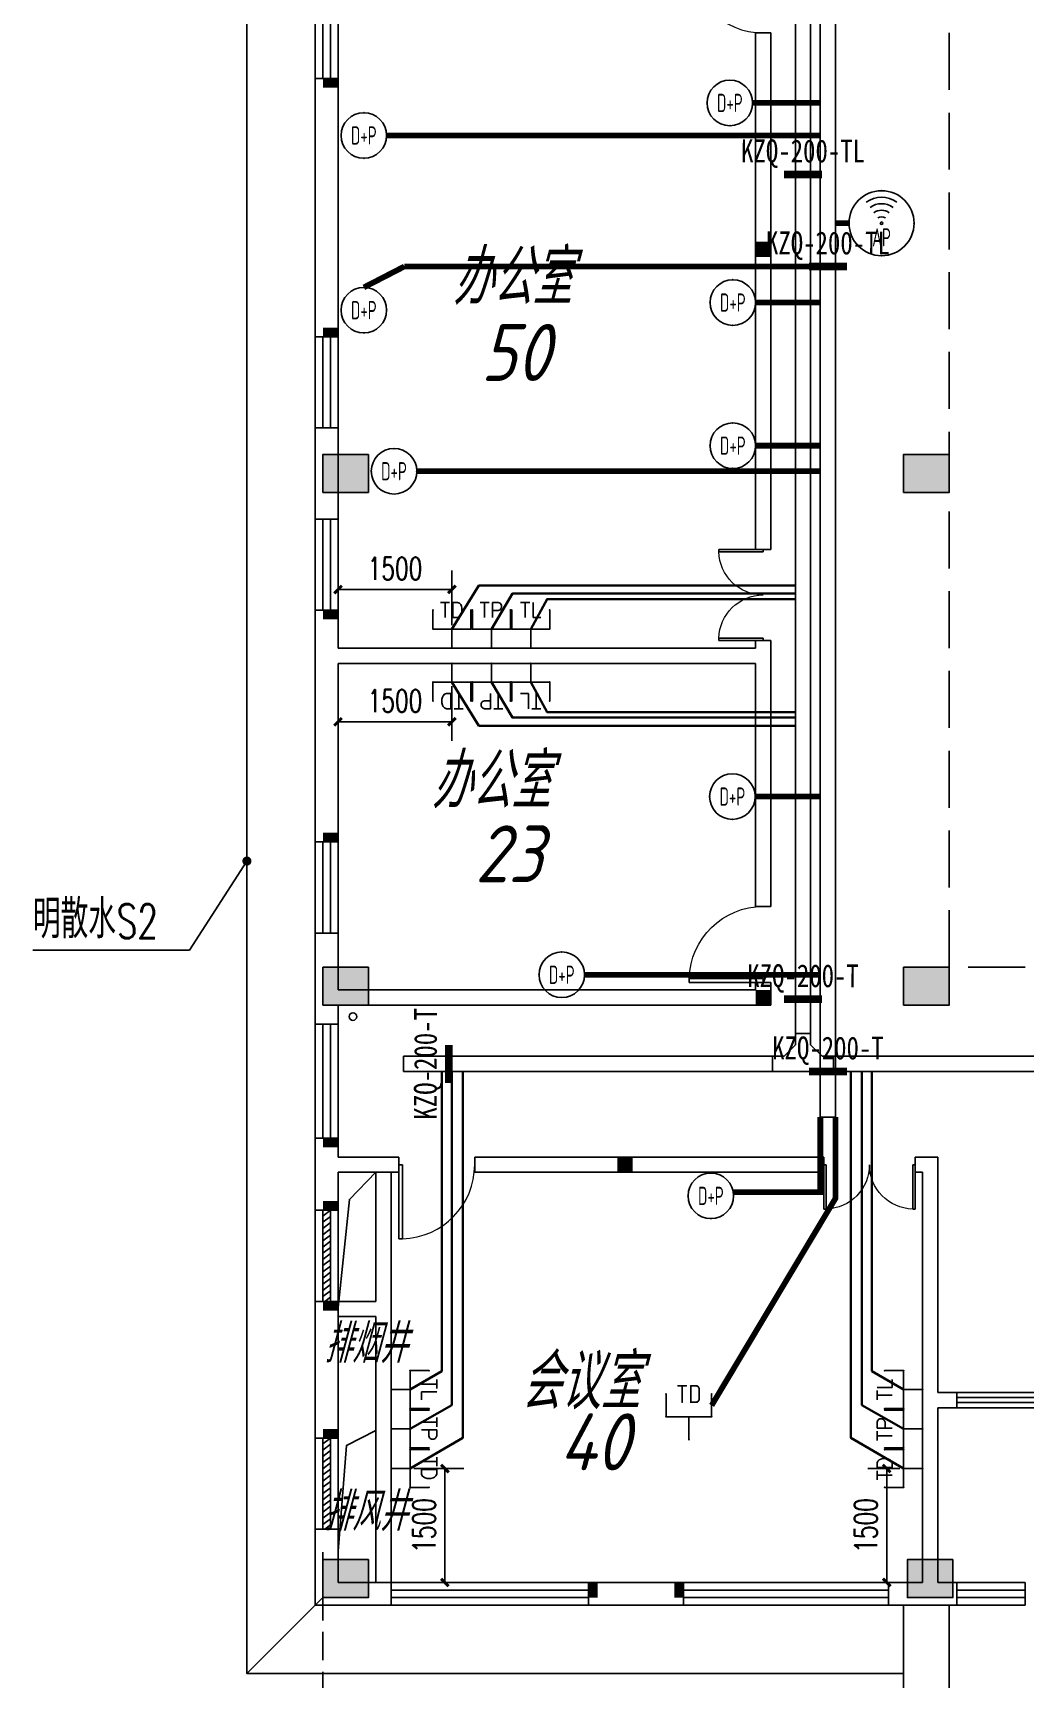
# Model space of a CAD drawing. Extents: x 1398449 to 2142961, y 256969 to 1032940.
# Drawn here: x 1515272 to 1528341, y 823682 to 845354 of the extents above; entities that cross this region are included whole.
import ezdxf
from ezdxf.enums import TextEntityAlignment as Align

# ---------------------------------------------------------------- set-up
doc = ezdxf.new("R2010")
doc.units = 0
doc.header["$LTSCALE"] = 1500
doc.header["$PDSIZE"] = 50
doc.linetypes.add('DASH', pattern=[0.35, 0.25, -0.1])
for name, color, linetype in [('1-建筑底图', 8, 'Continuous'), ('CABLETRAY_PDS', 6, 'Continuous'), ('EQUIP-通讯', 3, 'Continuous'), ('TEL_DIM', 3, 'Continuous'), ('WIRE-综合布线', 5, 'Continuous'), ('光纤点位', 3, 'Continuous'), ('内网桥架', 1, 'Continuous'), ('抗震支吊架', 2, 'Continuous'), ('水', 5, 'Continuous'), ('红机电话', 3, 'Continuous'), ('结构柱子', 253, 'Continuous'), ('蓝机电话', 3, 'Continuous')]:
    doc.layers.add(name, color=color, linetype=linetype)
doc.layers.add('内网线路', color=1, linetype='Continuous', lineweight=30)
doc.styles.add('_TCH_DIM', font='SIMPLEX', dxfattribs={"bigfont": 'GBCBIG'})
doc.styles.add('_TCH_DIM_T3', font='SIMPLEX', dxfattribs={"width": 0.705882, "bigfont": 'GBCBIG'})
doc.styles.add('_TEL_ATTDEF', font='GBENOR', dxfattribs={"width": 0.8, "height": 3, "bigfont": 'GBCBIG'})
doc.styles.add('_TEL_DIM', font='SIMPLEX', dxfattribs={"width": 0.8, "height": 3.5, "bigfont": 'HZTXT'})
doc.styles.add('kzcad', font='', dxfattribs={"width": 0.8})
doc.styles.get("Standard").update_dxf_attribs({"font": 'gbeitc.shx', "bigfont": 'gbcbig.shx'})
doc.styles.get('kzcad').set_extended_font_data('SimSun')
doc.linetypes.add('JIEDI', pattern='A,1.25,-0.25,0.25,-0.25,0.625,["/",Standard,S=0.6,R=0,X=0,Y=-0.3],0.625,-0.25,0.25,-0.25', length=4)
doc.dimstyles.new('_TCH_ARCH&&100', dxfattribs={"dimtxt": 297.5, "dimasz": 100, "dimexe": 250, "dimexo": 300, "dimgap": 126.25, "dimtad": 1, "dimdec": 0, "dimzin": 0, "dimdsep": 46, "dimtxsty": '_TCH_DIM_T3', "dimblk": 'ARCHTICK', "dimcen": 0.09, "dimclrt": 7, "dimazin": 2, "dimtfac": 1, "dimtdec": 0, "dimtix": 1, "dimtmove": 2, "dimatfit": 3, "dimfxl": 1, "dimtolj": 1, "dimtzin": 0, "dimarcsym": 0})

# ---------------------------------------------------------------- blocks, each defined once
blk = doc.blocks.new('A$C7C7335C3')
at = {"layer": '结构柱子'}
h = blk.add_hatch(color=6, dxfattribs=at)
h.dxf.hatch_style = 1
h.paths.add_polyline_path([(600, 14550), (600, 15050), (0, 15050), (0, 14550)])
h = blk.add_hatch(color=6, dxfattribs=at)
h.dxf.hatch_style = 1
h.paths.add_polyline_path([(8250, 14550), (8250, 15050), (7650, 15050), (7650, 14550)])
h = blk.add_hatch(color=6, dxfattribs=at)
h.dxf.hatch_style = 1
h.paths.add_polyline_path([(600, 7800), (600, 8300), (0, 8300), (0, 7800)])
h = blk.add_hatch(color=6, dxfattribs=at)
h.dxf.hatch_style = 1
h.paths.add_polyline_path([(7650, 7800), (8250, 7800), (8250, 8300), (7650, 8300)])
h = blk.add_hatch(color=6, dxfattribs=at)
h.dxf.hatch_style = 1
h.paths.add_polyline_path([(600, 0), (600, 500), (0, 500), (0, 0)])
h = blk.add_hatch(color=6, dxfattribs=at)
h.dxf.hatch_style = 1
h.paths.add_polyline_path([(8300, 0), (8300, 500), (7700, 500), (7700, 0)])
at = {"layer": '结构柱子', "color": 6}
for points in [[(600, 15050), (0, 15050), (0, 14550), (600, 14550)], [(8250, 15050), (7650, 15050), (7650, 14550), (8250, 14550)], [(600, 8300), (0, 8300), (0, 7800), (600, 7800)], [(8250, 8300), (7650, 8300), (7650, 7800), (8250, 7800)], [(600, 500), (0, 500), (0, 0), (600, 0)], [(8300, 500), (7700, 500), (7700, 0), (8300, 0)]]:
    blk.add_lwpolyline(points, close=True, dxfattribs=at)
blk = doc.blocks.new('shui2')
at = {"layer": '水'}
blk.add_circle((450438, 432158), 50, dxfattribs=at)
blk = doc.blocks.new('$WINLIB2D$00000039')
at = {"color": 0}
for points in [[(-0.5, 0.5), (-0.5, -0.5)], [(0.5, 0.5), (-0.5, 0.5)], [(0.5, -0.5), (0.5, 0.5)], [(-0.5, 0.167), (0.5, 0.167)], [(-0.452, -0.167), (-0.5, 0.084)], [(-0.384, -0.167), (-0.448, 0.167)], [(-0.316, -0.167), (-0.38, 0.167)], [(-0.248, -0.167), (-0.312, 0.167)], [(-0.18, -0.167), (-0.244, 0.167)], [(-0.112, -0.167), (-0.176, 0.167)], [(-0.044, -0.167), (-0.108, 0.167)], [(0.024, -0.167), (-0.04, 0.167)], [(0.092, -0.167), (0.028, 0.167)], [(0.16, -0.167), (0.096, 0.167)], [(0.228, -0.167), (0.164, 0.167)], [(0.296, -0.167), (0.232, 0.167)], [(0.364, -0.167), (0.3, 0.167)], [(0.432, -0.167), (0.368, 0.167)], [(0.5, -0.167), (0.436, 0.167)], [(-0.5, -0.167), (0.5, -0.167)], [(0.5, -0.5), (-0.5, -0.5)]]:
    blk.add_lwpolyline(points, dxfattribs=at)
blk = doc.blocks.new('$DorLib2D$00000002')
for p, q in [((-0.5, 0), (-0.5, 0.4875)), ((-0.475, 0.4875), (-0.5, 0.4875)), ((-0.475, 0), (-0.475, 0.4875)), ((0.475, 0), (0.475, 0.4875)), ((0.475, 0.4875), (0.5, 0.4875)), ((0.5, 0), (0.5, 0.4875)), ((-0.5, 0), (-0.475, 0)), ((0.5, 0), (0.475, 0))]:
    blk.add_line(p, q)
at = {"lineweight": 13}
for centre, start, end in [((-0.4875, 0), 0, 88.53072), ((0.4875, 0), 91.46928, 180)]:
    blk.add_arc(centre, 0.4875, start, end, dxfattribs=at)
blk = doc.blocks.new('$DorLib2D$00000001')
for p, q in [((0.45, 0.975), (0.5, 0.975)), ((0.45, 0), (0.45, 0.975)), ((0.5, 0), (0.5, 0.975)), ((0.5, 0), (0.45, 0))]:
    blk.add_line(p, q)
at = {"lineweight": 13}
blk.add_arc((0.475, 0), 0.975, 91.4693, 180, dxfattribs=at)
blk = doc.blocks.new('$TCHSYS$WIN2D')
for p, q in [((-0.5, 0.5), (0.5, 0.5)), ((-0.5, 0.5), (-0.5, -0.5)), ((0.5, 0.5), (0.5, -0.5)), ((0.5, 0.1667), (-0.5, 0.1667)), ((0.5, -0.1667), (-0.5, -0.1667)), ((-0.5, -0.5), (0.5, -0.5))]:
    blk.add_line(p, q)
blk = doc.blocks.new('1-一层建筑底图')
at = {"layer": '1-建筑底图'}
for p, q in [((5700, 20700), (5700, 13900)), ((5900, 20700), (5700, 20700)), ((5900, 13900), (5900, 20700)), ((-100, 20100), (-100, 16700)), ((200, 20100), (-100, 20100)), ((200, 16700), (200, 20100)), ((-100, 16700), (200, 16700)), ((-100, 15500), (-100, 14300)), ((200, 15500), (-100, 15500)), ((200, 14300), (200, 15500)), ((-100, 14300), (200, 14300)), ((5700, 13900), (5900, 13900)), ((200, 13100), (-100, 13100)), ((-100, 13100), (-100, 12500)), ((200, 12600), (200, 13100)), ((200, 12600), (5700, 12600)), ((5900, 12700), (5700, 12700)), ((5700, 12700), (5700, 12600)), ((5900, 12500), (5900, 12700)), ((-100, 12500), (-100, 10050)), ((200, 10050), (200, 12400)), ((200, 12400), (5700, 12400)), ((5700, 12400), (5700, 9200)), ((5900, 9200), (5900, 12500)), ((-100, 10050), (200, 10050)), ((-1000, 9797.4), (-1754.6, 8623.9)), ((5700, 9200), (5900, 9200)), ((200, 8850), (-100, 8850)), ((-100, 8850), (-100, 8000)), ((200, 8100), (200, 8850)), ((-1754.6, 8623.9), (-3819.1, 8623.9)), ((200, 8100), (5700, 8100)), ((5900, 8200), (5700, 8200)), ((5700, 8200), (5700, 8100)), ((5900, 7900), (5900, 8200)), ((-100, 8000), (-100, 7650)), ((200, 7900), (5900, 7900)), ((200, 7650), (200, 7900)), ((-100, 7650), (200, 7650)), ((200, 6150), (-100, 6150)), ((-100, 6150), (-100, 5800)), ((200, 5900), (200, 6150)), ((200, 5900), (800, 5900)), ((1000, 5900), (800, 5900)), ((1000, 5700), (1000, 5900)), ((6600, 5900), (2000, 5900)), ((2000, 5900), (2000, 5700)), ((6600, 5700), (6600, 5900)), ((8100, 5900), (7800, 5900)), ((7800, 5900), (7800, 5700)), ((8100, 2800), (8100, 5900)), ((-100, 5800), (-100, 5200)), ((200, 5200), (200, 5700)), ((200, 5700), (800, 5700)), ((700, 5700), (700, 4000)), ((800, 5700), (1000, 5700)), ((900, 5700), (900, 3900)), ((2000, 5700), (6600, 5700)), ((7800, 5700), (7900, 5700)), ((7900, 2700), (7900, 5700)), ((-100, 5200), (200, 5200)), ((200, 4000), (-100, 4000)), ((-100, 4000), (-100, 3900)), ((200, 3900), (200, 4000)), ((200, 4000), (700, 4000)), ((-100, 3900), (-100, 2200)), ((200, 2200), (200, 3900)), ((200, 3800), (700, 3800)), ((700, 3800), (700, 300)), ((900, 3900), (900, 300)), ((7900, 300), (7900, 2700)), ((8350, 2800), (8100, 2800)), ((8350, 2600), (8350, 2800)), ((8100, 2600), (8350, 2600)), ((8100, 300), (8100, 2600)), ((-100, 2200), (200, 2200)), ((200, 1000), (-100, 1000)), ((-100, 1000), (-100, 0)), ((200, 300), (200, 1000)), ((200, 300), (800, 300)), ((900, 300), (800, 300)), ((900, 0), (900, 300)), ((4750, 300), (3500, 300)), ((3500, 300), (3500, 0)), ((4750, 0), (4750, 300)), ((7900, 300), (7450, 300)), ((7450, 300), (7450, 0)), ((8350, 300), (8100, 300)), ((8350, 0), (8350, 300)), ((-100, 0), (800, 0)), ((800, 0), (900, 0)), ((3500, 0), (4750, 0)), ((7450, 0), (8000, 0)), ((7650, 0), (7650, -4400)), ((8000, 0), (8350, 0)), ((8250, 0), (8250, -4400))]:
    blk.add_line(p, q, dxfattribs=at)
at = {"layer": '1-建筑底图', "linetype": 'DASH', "ltscale": 2}
blk.add_lwpolyline([(10300, 8400), (8250, 8400), (8250, 28300), (15050, 28300), (15050, 8400), (10300, 8400)], dxfattribs=at)
at = {"layer": '1-建筑底图'}
for points in [[(-1000, 21149.8), (-1000, -900), (7650, -900)], [(200, 3917.7), (349.8, 5341.8), (700, 5700)], [(200, 710.8), (312.3, 2102.8), (700, 2300)], [(-999.9, -900), (0.1, 100)]]:
    blk.add_lwpolyline(points, dxfattribs=at)
at = {"layer": '1-建筑底图', "const_width": 60}
blk.add_lwpolyline([(-983.7, 9822.6, 1), (-1016.2, 9772.2, 1)], format="xyb", close=True, dxfattribs=at)
at = {"layer": '1-建筑底图', "linetype": 'DASH'}
blk.add_lwpolyline([(0.1, 700), (0.1, -9900), (23300.1, -9900), (23300.1, 100), (116300.1, 100)], dxfattribs=at)
at = {"layer": '1-建筑底图'}
for points in [[(200.1, 19980), (0.1, 19980), (200.1, 20100), (0.1, 20100)], [(5900.1, 17751.7), (5700.1, 17751.7), (5900.1, 17951.7), (5700.1, 17951.7)], [(200.1, 16700), (0.1, 16700), (200.1, 16820), (0.1, 16820)], [(200.1, 12980), (0.1, 12980), (200.1, 13100), (0.1, 13100)], [(200.1, 10050), (0.1, 10050), (200.1, 10170), (0.1, 10170)], [(5900.1, 7900), (5700.1, 7900), (5900.1, 8100), (5700.1, 8100)], [(200.1, 6030), (0.1, 6030), (200.1, 6150), (0.1, 6150)], [(4079.1, 5700), (3879.1, 5700), (4079.1, 5900), (3879.1, 5900)], [(200, 5200), (0, 5200), (200, 5320), (0, 5320)], [(200, 3880), (0, 3880), (200, 4000), (0, 4000)], [(200.1, 2200), (0.1, 2200), (200.1, 2320), (0.1, 2320)], [(3620.1, 300), (3620.1, 100), (3500.1, 300), (3500.1, 100)], [(4750.1, 300), (4750.1, 100), (4630.1, 300), (4630.1, 100)]]:
    blk.add_solid(points, dxfattribs=at)
for name, p in [('A$C7C7335C3', (0, 100)), ('shui2', (-450041.7, -424408.2))]:
    blk.add_blockref(name, p, dxfattribs=at)
for name, p, xscale, yscale, zscale, rotation in [('$DorLib2D$00000001', (5800, 21200), -1000, -1000, -1000, 270.0000000125114), ('$TCHSYS$WIN2D', (50, 20700), -1200, -300, -1200, 270.0000000004002), ('$TCHSYS$WIN2D', (50, 16100), -1200, -300, -1200, 270.0000000004002), ('$TCHSYS$WIN2D', (50, 13700), -1200, -300, -1200, 270.0000000004002), ('$DorLib2D$00000002', (5800, 13300), 1200, -1200, 1200, 270.0000000125114), ('$TCHSYS$WIN2D', (50, 9450), -1200, -300, -1200, 269.9999999999155), ('$DorLib2D$00000001', (5800, 8700), 1000, -1000, 1000, 270.0000000125109), ('$TCHSYS$WIN2D', (50, 6900), -1500, -300, -1500, 269.9999999999167), ('$DorLib2D$00000001', (1500, 5800), -1000, -1000, -1000, 359.999999999986), ('$DorLib2D$00000002', (7200, 5800), 1200, -1200, 1200, 359.9999999999861), ('$WINLIB2D$00000039', (50, 4600), 1200, 300, 1200, 90.0000000001158), ('$WINLIB2D$00000039', (50, 1600), 1200, 300, 1200, 90.00000000011521), ('$TCHSYS$WIN2D', (8800, 150), 900, 300, 900, 359.9999999999598)]:
    blk.add_blockref(name, p, dxfattribs=dict(at, xscale=xscale, yscale=yscale, zscale=zscale, rotation=rotation))
for p, xscale, yscale, zscale in [((9250, 2700), -1800, -200.0000000032596, -1800), ((2200, 150), 2599.999998710176, -300, 2599.999998710176), ((6100, 150), 2700, -300, 2700)]:
    blk.add_blockref('$TCHSYS$WIN2D', p, dxfattribs=dict(at, xscale=xscale, yscale=yscale, zscale=zscale))
for s, height, p in [('办公室', 723.4, (1707.6, 17124)), ('50', 750, (2080.3, 16118.1)), ('办公室', 723.4, (1427.6, 10494)), ('23', 750, (2006, 9517)), ('排烟井', 506.38, (14.8, 3192.9)), ('会议室', 723.4, (2606.3, 2584.4)), ('40', 750, (3113.1, 1775.7)), ('排风井', 506.38, (14.8, 980.3))]:
    blk.add_text(s, height=height, dxfattribs=at).set_placement(p)
at = {"layer": '1-建筑底图', "style": '_TCH_DIM'}
blk.add_text('明散水', height=506.38, dxfattribs=at).set_placement((-3819.1, 8781.4))
at = {"layer": '1-建筑底图', "style": '_TCH_DIM', "width": 0.705882}
blk.add_text('S2', height=446.25, dxfattribs=at).set_placement((-2713.3, 8781.4))
blk = doc.blocks.new('$equip_U$00000080(win7-PC-hzk)')
blk.add_circle((0, 0.5), 0.5)
for p in [(0, 0.999), (-0.5, 0.5), (0.5, 0.5)]:
    blk.add_point(p)
at = {"color": 7, "style": '_TEL_DIM', "width": 0.7}
blk.add_attdef('$TEXT$', text='', height=0.4, dxfattribs=at).set_placement((0, 0.5), align=Align.MIDDLE_CENTER)
at = {"color": 7, "style": '_TEL_DIM', "flags": 1}
for tag in ['A', 'REMARK']:
    blk.add_attdef(tag, text='', height=0.00002, dxfattribs=at).set_placement((0, 0), align=Align.MIDDLE_CENTER)
blk = doc.blocks.new('$equip$00002670')
for p, q in [((-0.5, 0.499), (-0.5, 0.999)), ((0.5, 0.999), (0.5, 0.499)), ((0.5, 0.499), (-0.5, 0.499)), ((0, 0.5), (0, 0))]:
    blk.add_line(p, q)
for p in [(-0.5, 0.999), (0.5, 0.999), (-0.5, 0.499), (0.5, 0.499), (0, 0)]:
    blk.add_point(p)
at = {"color": 7, "style": '_TEL_DIM'}
blk.add_attdef('$TEXT$', text='', height=0.4, dxfattribs=at).set_placement((0, 0.999), align=Align.MIDDLE_CENTER)
at = {"color": 7, "style": '_TEL_DIM', "flags": 1}
blk.add_attdef('A', text='', height=0.000025, dxfattribs=at).set_placement((0, 0), align=Align.MIDDLE_CENTER)
blk = doc.blocks.new('$equip_U$00000091(win7-PC-hzk)')
for radius in [0.714, 0.0272]:
    blk.add_circle((0, 0), radius)
for radius in [0.571, 0.428, 0.285, 0.143]:
    blk.add_arc((0, 0), radius, 53.7049, 126.2951)
for p in [(0, 0.714), (-0.714, 0), (0.714, 0), (0, -0.714)]:
    blk.add_point(p)
at = {"color": 7, "style": '_TEL_DIM', "flags": 1}
for tag in ['A', 'REMARK']:
    blk.add_attdef(tag, text='', height=0.00002, dxfattribs=at).set_placement((0, 0), align=Align.MIDDLE_CENTER)
at = {"color": 7, "style": '_TEL_DIM', "width": 0.7}
blk.add_attdef('$TEXT$', text='', height=0.4, dxfattribs=at).set_placement((0, -0.31), align=Align.MIDDLE_CENTER)
blk = doc.blocks.new('$equip$00001867')
for p, q in [((-0.5, 0.499), (-0.5, 0.999)), ((0.5, 0.999), (0.5, 0.499)), ((0.5, 0.499), (-0.5, 0.499)), ((0, 0.5), (0, 0))]:
    blk.add_line(p, q)
for p in [(-0.5, 0.999), (0.5, 0.999), (-0.5, 0.499), (0.5, 0.499), (0, 0)]:
    blk.add_point(p)
at = {"color": 7, "style": '_TEL_DIM'}
blk.add_attdef('$TEXT$', text='', height=0.4, dxfattribs=at).set_placement((0, 0.999), align=Align.MIDDLE_CENTER)
at = {"color": 7, "style": '_TEL_DIM', "flags": 1}
blk.add_attdef('A', text='', height=0.00002, dxfattribs=at).set_placement((0, 0), align=Align.MIDDLE_CENTER)
blk = doc.blocks.new('_ArchTick')
at = {"color": 0, "linetype": 'ByBlock', "const_width": 0.4}
blk.add_lwpolyline([(-0.5, -0.5), (0.5, 0.5)], dxfattribs=at)
blk = doc.blocks.new('*D1032')
at = {"layer": 'Defpoints', "color": 0, "transparency": 16777216}
for p in [(1519991, 826454), (1520699, 826454), (1519991, 824954)]:
    blk.add_point(p, dxfattribs=at)
at = {"layer": 'TEL_DIM', "color": 0, "lineweight": -2, "transparency": 16777216}
for p, q in [((1520291, 826454), (1520949, 826454)), ((1520699, 824954), (1520699, 826454)), ((1520291, 824954), (1520949, 824954))]:
    blk.add_line(p, q, dxfattribs=at)
at = {"layer": 'TEL_DIM', "color": 0, "lineweight": -2, "transparency": 16777216, "xscale": 100, "yscale": 100, "zscale": 100}
for p, rotation in [((1520699, 826454), 90), ((1520699, 824954), 270)]:
    blk.add_blockref('_ArchTick', p, dxfattribs=dict(at, rotation=rotation))
at = {"layer": 'TEL_DIM', "color": 7, "transparency": 16777216, "insert": (1520424, 825704), "char_height": 297.5, "attachment_point": 5, "rotation": 90, "style": '_TCH_DIM_T3'}
blk.add_mtext('\\A1;1500', dxfattribs=at)
blk = doc.blocks.new('*D1033')
at = {"layer": 'Defpoints', "color": 0, "transparency": 16777216}
for p in [(1526518, 826454), (1526991, 826454), (1526991, 824954)]:
    blk.add_point(p, dxfattribs=at)
at = {"layer": 'TEL_DIM', "color": 0, "lineweight": -2, "transparency": 16777216}
for p, q in [((1526691, 826454), (1526268, 826454)), ((1526518, 824954), (1526518, 826454)), ((1526691, 824954), (1526268, 824954))]:
    blk.add_line(p, q, dxfattribs=at)
at = {"layer": 'TEL_DIM', "color": 0, "lineweight": -2, "transparency": 16777216, "xscale": 100, "yscale": 100, "zscale": 100}
for p, rotation in [((1526518, 826454), 90), ((1526518, 824954), 270)]:
    blk.add_blockref('_ArchTick', p, dxfattribs=dict(at, rotation=rotation))
at = {"layer": 'TEL_DIM', "color": 7, "transparency": 16777216, "insert": (1526243, 825704), "char_height": 297.5, "attachment_point": 5, "rotation": 90, "style": '_TCH_DIM_T3'}
blk.add_mtext('\\A1;1500', dxfattribs=at)
blk = doc.blocks.new('*D1020')
at = {"layer": 'Defpoints', "color": 0, "transparency": 16777216}
for p in [(1519291, 837054), (1520791, 837054), (1520791, 836285)]:
    blk.add_point(p, dxfattribs=at)
at = {"layer": 'TEL_DIM', "color": 0, "lineweight": -2, "transparency": 16777216}
for p, q in [((1519291, 836754), (1519291, 836035)), ((1520791, 836754), (1520791, 836035)), ((1519291, 836285), (1520791, 836285))]:
    blk.add_line(p, q, dxfattribs=at)
at = {"layer": 'TEL_DIM', "color": 0, "lineweight": -2, "transparency": 16777216, "xscale": 100, "yscale": 100, "zscale": 100, "rotation": 180}
blk.add_blockref('_ArchTick', (1519291, 836285), dxfattribs=at)
at = {"layer": 'TEL_DIM', "color": 0, "lineweight": -2, "transparency": 16777216, "xscale": 100, "yscale": 100, "zscale": 100}
blk.add_blockref('_ArchTick', (1520791, 836285), dxfattribs=at)
at = {"layer": 'TEL_DIM', "color": 7, "transparency": 16777216, "insert": (1520041, 836560), "char_height": 297.5, "attachment_point": 5, "style": '_TCH_DIM_T3'}
blk.add_mtext('\\A1;1500', dxfattribs=at)
blk = doc.blocks.new('*D1021')
at = {"layer": 'Defpoints', "color": 0, "transparency": 16777216}
for p in [(1520791, 838027), (1519291, 837257), (1520791, 837257)]:
    blk.add_point(p, dxfattribs=at)
at = {"layer": 'TEL_DIM', "color": 0, "lineweight": -2, "transparency": 16777216}
for p, q in [((1519291, 837557), (1519291, 838277)), ((1520791, 837557), (1520791, 838277)), ((1519291, 838027), (1520791, 838027))]:
    blk.add_line(p, q, dxfattribs=at)
at = {"layer": 'TEL_DIM', "color": 0, "lineweight": -2, "transparency": 16777216, "xscale": 100, "yscale": 100, "zscale": 100, "rotation": 180}
blk.add_blockref('_ArchTick', (1519291, 838027), dxfattribs=at)
at = {"layer": 'TEL_DIM', "color": 0, "lineweight": -2, "transparency": 16777216, "xscale": 100, "yscale": 100, "zscale": 100}
blk.add_blockref('_ArchTick', (1520791, 838027), dxfattribs=at)
at = {"layer": 'TEL_DIM', "color": 7, "transparency": 16777216, "insert": (1520041, 838302), "char_height": 297.5, "attachment_point": 5, "style": '_TCH_DIM_T3'}
blk.add_mtext('\\A1;1500', dxfattribs=at)

msp = doc.modelspace()

# ---------------------------------------------------------------- linework, layer by layer
at = {"layer": 'CABLETRAY_PDS'}
for p, q in [((1525643.7, 831081), (1525643.7, 853477.7)), ((1525843.7, 853477.7), (1525843.7, 831081)), ((1525843.7, 831081), (1525643.7, 831081))]:
    msp.add_line(p, q, dxfattribs=at)
at = {"layer": 'WIRE-综合布线', "linetype": 'Continuous', "const_width": 75}
for points in [[(1524751.7, 844432.6), (1525643.7, 844432.6)], [(1519930.3, 844004.4), (1525643.7, 844004.4)], [(1525843.7, 842849.1), (1526022, 842849.1)], [(1519630.6, 842004.1), (1520164.6, 842279.3)], [(1520164.6, 842279.3), (1525643.7, 842279.3)], [(1524790.9, 841804.4), (1525643.7, 841804.4)], [(1524790.9, 839920.3), (1525643.7, 839920.3)], [(1520328.3, 839583.3), (1525643.7, 839583.3)], [(1524785.3, 835300.7), (1525643.7, 835300.7)], [(1522537.9, 832954.1), (1525643.7, 832954.1)], [(1524211.9, 827284.6), (1525843.7, 830011.3), (1525843.7, 831081)]]:
    msp.add_lwpolyline(points, dxfattribs=at)
at = {"layer": 'WIRE-综合布线', "const_width": 75}
msp.add_lwpolyline([(1524497.7, 830093.8), (1525643.7, 830093.8), (1525643.7, 831081)], dxfattribs=at)
at = {"layer": '内网桥架'}
for p, q in [((1525316, 832181.9), (1525316, 854799.9)), ((1525516, 854799.9), (1525516, 832181.9)), ((1525166, 831881.9), (1525316, 832031.9)), ((1525516, 832181.9), (1525316, 832181.9)), ((1525316, 832031.9), (1525316, 832181.9)), ((1525316, 832181.9), (1525516, 832181.9)), ((1525516, 832181.9), (1525516, 832031.9)), ((1525516, 832031.9), (1525666, 831881.9)), ((1520151.7, 831681.9), (1520151.7, 831881.9)), ((1520151.7, 831881.9), (1525016, 831881.9)), ((1525016, 831881.9), (1525016, 831681.9)), ((1525016, 831681.9), (1525016, 831881.9)), ((1525016, 831881.9), (1525166, 831881.9)), ((1525666, 831881.9), (1525816, 831881.9)), ((1525816, 831881.9), (1525816, 831681.9)), ((1525816, 831681.9), (1525816, 831881.9)), ((1525816, 831881.9), (1535502.5, 831881.9)), ((1525016, 831681.9), (1520151.7, 831681.9)), ((1525816, 831681.9), (1525016, 831681.9)), ((1535502.5, 831681.9), (1525816, 831681.9))]:
    msp.add_line(p, q, dxfattribs=at)
at = {"layer": '内网线路'}
for points in [[(1520791, 837506.4), (1521146.5, 838081.6), (1525316, 838081.6)], [(1521311, 837506.7), (1521587.1, 837974), (1525316, 837974)], [(1521829.3, 837506.4), (1522044.9, 837900.5), (1525316, 837900.5)], [(1520791, 836807.4), (1521146.5, 836232.2), (1525316, 836232.2)], [(1521311, 836807.2), (1521587.1, 836339.8), (1525316, 836339.8)], [(1521829.3, 836807.4), (1522044.9, 836413.3), (1525316, 836413.3)], [(1520240.5, 827492.7), (1520658.4, 827735.8), (1520658.4, 831681.9)], [(1520240.5, 826974.4), (1520789.4, 827288.7), (1520789.4, 831681.9)], [(1520240.5, 826454.4), (1520937, 826858.8), (1520937, 831681.9)], [(1526741.5, 826454.4), (1526044.9, 826858.8), (1526044.9, 831681.9)], [(1526741.5, 826974.4), (1526192.6, 827288.7), (1526192.6, 831681.9)], [(1526741.5, 827492.7), (1526323.6, 827735.8), (1526323.6, 831681.9)]]:
    msp.add_lwpolyline(points, dxfattribs=at)
at = {"layer": '抗震支吊架', "color": 5, "const_width": 100}
for points in [[(1525166, 843490.9), (1525666, 843490.9)], [(1525166, 832631.9), (1525666, 832631.9)], [(1520751.7, 831531.8), (1520751.7, 832031.8)]]:
    msp.add_lwpolyline(points, dxfattribs=at)
at = {"layer": '抗震支吊架', "color": 2, "const_width": 100}
for points in [[(1525493.7, 842279.3), (1525993.7, 842279.3)], [(1525493.7, 831681), (1525993.7, 831681)]]:
    msp.add_lwpolyline(points, dxfattribs=at)

# ---------------------------------------------------------------- block references
at = {"layer": '1-建筑底图', "linetype": 'JIEDI'}
msp.add_blockref('1-一层建筑底图', (1519090.9, 824654.4), dxfattribs=at)
at = {"layer": 'EQUIP-通讯', "linetype": 'JIEDI'}
ref = msp.add_blockref('$equip_U$00000080(win7-PC-hzk)', (1524452, 844732.3), dxfattribs=dict(at, xscale=600, yscale=600, zscale=600, rotation=180))
ref.add_attrib('$TEXT$', 'D+P', dxfattribs={"layer": '0', "color": 7, "height": 240, "style": '_TEL_ATTDEF', "width": 0.7}).set_placement((1524452, 844432.6), align=Align.MIDDLE_CENTER)
ref = msp.add_blockref('$equip_U$00000080(win7-PC-hzk)', (1519330.9, 844004.4), dxfattribs=dict(at, xscale=600, yscale=600, zscale=600, rotation=269.9999999999999))
ref.add_attrib('$TEXT$', 'D+P', dxfattribs={"layer": '0', "color": 7, "height": 240, "style": '_TEL_ATTDEF', "width": 0.7}).set_placement((1519630.6, 844004.4), align=Align.MIDDLE_CENTER)
ref = msp.add_blockref('$equip_U$00000091(win7-PC-hzk)', (1526450.2, 842849.1), dxfattribs=dict(at, xscale=600, yscale=600, zscale=600))
ref.add_attrib('$TEXT$', 'AP', dxfattribs={"layer": '0', "color": 7, "height": 240, "style": '_TEL_ATTDEF', "width": 0.7}).set_placement((1526450.2, 842662.9), align=Align.MIDDLE_CENTER)
ref = msp.add_blockref('$equip_U$00000080(win7-PC-hzk)', (1519330.9, 841704.4), dxfattribs=dict(at, xscale=600, yscale=600, zscale=600, rotation=269.9999999999999))
ref.add_attrib('$TEXT$', 'D+P', dxfattribs={"layer": '0', "color": 7, "height": 240, "style": '_TEL_ATTDEF', "width": 0.7}).set_placement((1519630.6, 841704.4), align=Align.MIDDLE_CENTER)
ref = msp.add_blockref('$equip_U$00000080(win7-PC-hzk)', (1524790.9, 841804.4), dxfattribs=dict(at, xscale=600, yscale=600, zscale=600, rotation=89.99999999999984))
ref.add_attrib('$TEXT$', 'D+P', dxfattribs={"layer": '0', "color": 7, "height": 240, "style": '_TEL_ATTDEF', "width": 0.7}).set_placement((1524491.2, 841804.4), align=Align.MIDDLE_CENTER)
ref = msp.add_blockref('$equip_U$00000080(win7-PC-hzk)', (1524790.9, 839920.3), dxfattribs=dict(at, xscale=600, yscale=600, zscale=600, rotation=90))
ref.add_attrib('$TEXT$', 'D+P', dxfattribs={"layer": '0', "color": 7, "height": 240, "style": '_TEL_ATTDEF', "width": 0.7}).set_placement((1524491.2, 839920.3), align=Align.MIDDLE_CENTER)
ref = msp.add_blockref('$equip_U$00000080(win7-PC-hzk)', (1520028.6, 839283.6), dxfattribs=dict(at, xscale=600, yscale=600, zscale=600))
ref.add_attrib('$TEXT$', 'D+P', dxfattribs={"layer": '0', "color": 7, "height": 240, "style": '_TEL_ATTDEF', "width": 0.7}).set_placement((1520028.6, 839583.3), align=Align.MIDDLE_CENTER)
ref = msp.add_blockref('$equip_U$00000080(win7-PC-hzk)', (1524485.6, 835600.4), dxfattribs=dict(at, xscale=600, yscale=600, zscale=600, rotation=180))
ref.add_attrib('$TEXT$', 'D+P', dxfattribs={"layer": '0', "color": 7, "height": 240, "style": '_TEL_ATTDEF', "width": 0.7}).set_placement((1524485.6, 835300.7), align=Align.MIDDLE_CENTER)
ref = msp.add_blockref('$equip_U$00000080(win7-PC-hzk)', (1522238.2, 832654.4), dxfattribs=dict(at, xscale=600, yscale=600, zscale=600))
ref.add_attrib('$TEXT$', 'D+P', dxfattribs={"layer": '0', "color": 7, "height": 240, "style": '_TEL_ATTDEF', "width": 0.7}).set_placement((1522238.2, 832954.1), align=Align.MIDDLE_CENTER)
ref = msp.add_blockref('$equip_U$00000080(win7-PC-hzk)', (1524501.9, 830043.5), dxfattribs=dict(at, xscale=600, yscale=600, zscale=600, rotation=90))
ref.add_attrib('$TEXT$', 'D+P', dxfattribs={"layer": '0', "color": 7, "height": 240, "style": '_TEL_ATTDEF', "width": 0.7}).set_placement((1524202.2, 830043.5), align=Align.MIDDLE_CENTER)
ref = msp.add_blockref('$equip$00002670', (1523911.9, 826835.2), dxfattribs=dict(at, xscale=600, yscale=600, zscale=600))
ref.add_attrib('$TEXT$', 'TD', dxfattribs={"layer": '0', "color": 7, "height": 240, "style": '_TEL_ATTDEF'}).set_placement((1523911.9, 827434.6), align=Align.MIDDLE_CENTER)
at = {"layer": '光纤点位', "xscale": 500, "yscale": 500, "zscale": 500}
msp.add_blockref('$equip$00002670', (1520791, 837256.9), dxfattribs=at).add_auto_attribs({'$TEXT$': 'TD'})
for p, rotation in [((1520791, 837056.9), 180), ((1519991, 826454.4), 270), ((1526991, 826454.4), 90)]:
    msp.add_blockref('$equip$00002670', p, dxfattribs=dict(at, rotation=rotation)).add_auto_attribs({'$TEXT$': 'TD'})
at = {"layer": '红机电话', "xscale": 500, "yscale": 500, "zscale": 500}
msp.add_blockref('$equip$00001867', (1521311, 837256.9), dxfattribs=at).add_auto_attribs({'$TEXT$': 'TP'})
for p, rotation in [((1521311, 837056.9), 180), ((1519991, 826974.4), 270), ((1526991, 826974.4), 90)]:
    msp.add_blockref('$equip$00001867', p, dxfattribs=dict(at, rotation=rotation)).add_auto_attribs({'$TEXT$': 'TP'})
at = {"layer": '蓝机电话', "xscale": 500, "yscale": 500, "zscale": 500}
msp.add_blockref('$equip$00001867', (1521829.3, 837256.9), dxfattribs=at).add_auto_attribs({'$TEXT$': 'TL'})
for p, rotation in [((1521829.3, 837056.9), 180), ((1519991, 827492.7), 270), ((1526991, 827492.7), 90)]:
    msp.add_blockref('$equip$00001867', p, dxfattribs=dict(at, rotation=rotation)).add_auto_attribs({'$TEXT$': 'TL'})

# ---------------------------------------------------------------- texts
at = {"layer": '抗震支吊架', "color": 5, "style": 'kzcad', "width": 0.8}
for s, rotation, p in [('KZQ-200-TL', 359.88539, (1525416, 843650.9)), ('KZQ-200-T', 359.88539, (1525416, 832791.9)), ('KZQ-200-T', 89.88539, (1520591.7, 831781.8))]:
    msp.add_text(s, height=300, rotation=rotation, dxfattribs=at).set_placement(p, align=Align.CENTER)
at = {"layer": '抗震支吊架', "color": 2, "style": 'kzcad', "width": 0.8}
for s, p in [('KZQ-200-TL', (1525743.7, 842439.3)), ('KZQ-200-T', (1525743.7, 831841))]:
    msp.add_text(s, height=300, rotation=359.88539, dxfattribs=at).set_placement(p, align=Align.CENTER)

# ---------------------------------------------------------------- dimensions: what is measured, and where the dimension line sits
at = {"layer": 'TEL_DIM'}
for p1, p2, distance, picture, middle in [((1519291, 837256.9), (1520791, 837256.9), 769.9, '*D1021', (1520041, 838301.8)), ((1519291, 837054.4), (1520791, 837054.4), -769.9, '*D1020', (1520041, 836559.6)), ((1519991, 824954.4), (1519991, 826454.4), -708, '*D1032', (1520424, 825704.4)), ((1526991, 824954.4), (1526991, 826454.4), 473.5, '*D1033', (1526242.5, 825704.4))]:
    dim = msp.add_aligned_dim(p1=p1, p2=p2, distance=distance, dimstyle='_TCH_ARCH&&100', dxfattribs=at)
    dim.commit()
    dim.dimension.update_dxf_attribs({"geometry": picture, "text_midpoint": middle})

doc.saveas('drawing.dxf')
